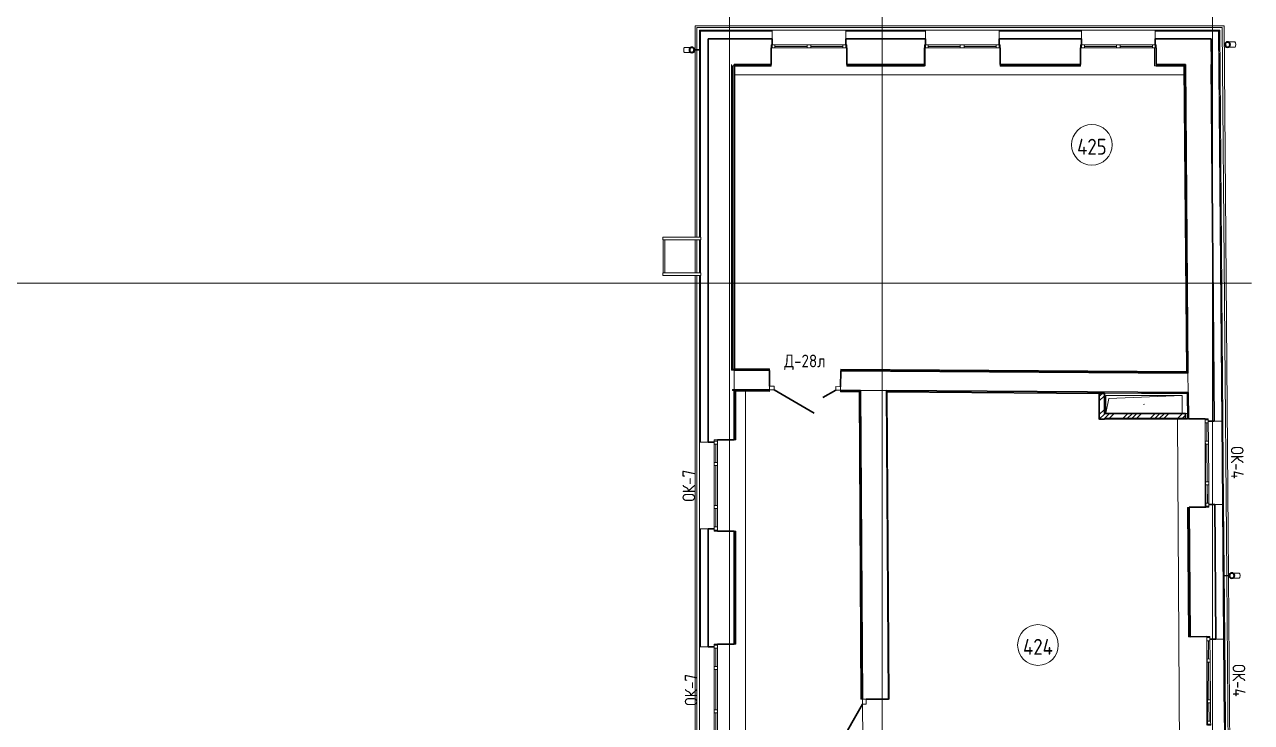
# Model space of a CAD drawing. Header units: millimetres. Extents: x -10178924 to 11692288, y -947381 to 58396.
# Drawn here: x 31989 to 56115, y -342909 to -329187 of the extents above; entities that cross this region are included whole.
import ezdxf

# ---------------------------------------------------------------- set-up
doc = ezdxf.new("R2010")
doc.units = ezdxf.units.MM
doc.linetypes.add('ADSK_Линия сетки', pattern=[25, 20, -2.5, 0, -2.5])
for name, color, linetype, lineweight in [('_ Окна', 7, 'Continuous', 9), ('Аннотация', 7, 'Continuous', 18), ('Двери', 7, 'Continuous', 9), ('Марки дверей', 7, 'Continuous', 20), ('Марки окон', 7, 'Continuous', 20), ('Обобщенные модели', 7, 'Continuous', 18), ('Оборудование', 7, 'Continuous', 18), ('Окна', 7, 'Continuous', 9), ('Оси', 253, 'Continuous', 9), ('Перекрытие', 7, 'Continuous', 18), ('Стены внутренние', 7, 'Continuous', 18), ('Стены наружные', 7, 'Continuous', 18), ('Стены несущие', 7, 'Continuous', 30), ('Стены отделка', 7, 'Continuous', 30), ('Стены штриховка', 7, 'Continuous', 9), ('ШТРИХОВКА', 252, 'Continuous', 15)]:
    doc.layers.add(name, color=color, linetype=linetype, lineweight=lineweight)
doc.layers.add('Линии', color=7, linetype='Continuous', lineweight=9, true_color=0x00a600)
doc.styles.add('GOST Common', font='GOST_Common.ttf', dxfattribs={"width": 0.9, "height": 350})
doc.styles.add('GOST Common_2', font='GOST_Common.ttf', dxfattribs={"width": 0.9, "height": 250})
pattern_1 = [(45, (-6e-11, -248271.14), (-269.4077, 269.4077), []), (45, (89.8, -248271.14), (-269.4077, 269.4077), []), (45, (179.6, -248271.14), (-269.4077, 269.4077), []), (45, (269.4, -248271.14), (-269.4077, 269.4077), [])]

# ---------------------------------------------------------------- blocks, each defined once
blk = doc.blocks.new('Дверь-Alumark_двупольная с глухим окном_S70 - 1400х2200 алюм ост Д30л-6298667-План 4-го этажа')
at = {"layer": 'Двери', "lineweight": 30}
for p, q in [((730, 255), (-62, 712)), ((-480, 255), (-225, 402))]:
    blk.add_line(p, q, dxfattribs=at)
at = {"layer": 'Двери'}
for p, q in [((-575, 255), (-575, 185)), ((-480, 255), (-575, 255)), ((-480, 185), (-480, 255)), ((730, 255), (730, 185)), ((825, 255), (730, 255)), ((825, 185), (825, 255)), ((-575, 185), (-480, 185)), ((730, 185), (825, 185))]:
    blk.add_line(p, q, dxfattribs=at)
blk = doc.blocks.new('Водосток - Тип 1 _карниз больше 490мм_-5178064-План 4-го этажа')
at = {"layer": 'Обобщенные модели'}
for p, q in [((75, 306), (75, 264)), ((175, 264), (175, 306)), ((120, 109), (120, 10)), ((130, 10), (130, 109))]:
    blk.add_line(p, q, dxfattribs=at)
at = {"layer": 'Обобщенные модели', "flags": 128}
for points in [[(75, 173), (75, 174), (75, 177), (75, 180), (75, 183), (75, 186), (75, 190), (75, 193), (75, 197), (75, 201), (75, 205), (75, 210), (75, 214), (75, 219), (75, 224), (75, 229), (75, 234), (75, 239), (75, 245), (75, 250), (75, 256), (75, 261), (75, 264)], [(175, 264), (175, 258), (175, 252), (175, 247), (175, 242), (175, 236), (175, 231), (175, 226), (175, 221), (175, 216), (175, 212), (175, 207), (175, 203), (175, 199), (175, 195), (175, 191), (175, 188), (175, 184), (175, 181), (175, 178), (175, 175), (175, 173)]]:
    blk.add_lwpolyline(points, dxfattribs=at)
at = {"layer": 'Обобщенные модели'}
for start, end in [(90, 270), (270, 90)]:
    blk.add_arc((125, 160), 52, start, end, dxfattribs=at)
at = {"layer": 'Обобщенные модели', "lineweight": 40}
for start, end in [(90, 270), (270, 90)]:
    blk.add_arc((125, 160), 50, start, end, dxfattribs=at)
at = {"layer": 'Обобщенные модели'}
for start_param, end_param in [(4.712389, 6.283185), (3.141593, 4.712389)]:
    blk.add_ellipse((125, 306), major_axis=(-50, 0), ratio=0.309017, start_param=start_param, end_param=end_param, dxfattribs=at)
blk = doc.blocks.new('Водосток - Тип 1 _карниз больше 490мм_-5171559-План 4-го этажа')
at = {"layer": 'Обобщенные модели', "lineweight": 9}
h = blk.add_hatch(dxfattribs=at)
h.set_pattern_fill('FP_10', color=256, style=0, pattern_type=2)
h.set_pattern_definition([(134.537, (43058.06, -55833.66), (-106.91965, -105.20546), [])])
h.paths.add_polyline_path([(174, 149), (174, 171), (164, 191), (147, 205), (125, 210), (103, 205), (86, 191), (76, 171), (76, 149), (86, 129), (103, 115), (126, 110), (147, 115), (164, 129), (174, 148)])
at = {"layer": 'Обобщенные модели'}
for p, q in [((75, 306), (75, 264)), ((175, 264), (175, 306)), ((120, 109), (120, 96)), ((130, 96), (130, 109)), ((120, -10), (120, -13)), ((130, -13), (130, -10))]:
    blk.add_line(p, q, dxfattribs=at)
at = {"layer": 'Обобщенные модели', "flags": 128}
for points in [[(75, 173), (75, 174), (75, 177), (75, 180), (75, 183), (75, 186), (75, 190), (75, 193), (75, 197), (75, 201), (75, 205), (75, 210), (75, 214), (75, 219), (75, 224), (75, 229), (75, 234), (75, 239), (75, 245), (75, 250), (75, 256), (75, 261), (75, 264)], [(175, 264), (175, 258), (175, 252), (175, 247), (175, 242), (175, 236), (175, 231), (175, 226), (175, 221), (175, 216), (175, 212), (175, 207), (175, 203), (175, 199), (175, 195), (175, 191), (175, 188), (175, 184), (175, 181), (175, 178), (175, 175), (175, 173)]]:
    blk.add_lwpolyline(points, dxfattribs=at)
at = {"layer": 'Обобщенные модели'}
for start, end in [(90, 270), (270, 90)]:
    blk.add_arc((125, 160), 52, start, end, dxfattribs=at)
at = {"layer": 'Обобщенные модели', "lineweight": 40}
for start, end in [(90, 270), (270, 90)]:
    blk.add_arc((125, 160), 50, start, end, dxfattribs=at)
at = {"layer": 'Обобщенные модели'}
for start_param, end_param in [(4.712389, 6.283185), (3.141593, 4.712389)]:
    blk.add_ellipse((125, 306), major_axis=(-50, 0), ratio=0.309017, start_param=start_param, end_param=end_param, dxfattribs=at)
blk = doc.blocks.new('Дверь-Alumark_двупольная с глухим окном_S70 - 1400х2200 алюм ост Д30л-6280821-План 4-го этажа')
at = {"layer": 'Двери', "lineweight": 30}
for p, q in [((730, 190), (-62, 647)), ((-480, 190), (-225, 337))]:
    blk.add_line(p, q, dxfattribs=at)
at = {"layer": 'Двери'}
for p, q in [((-575, 190), (-575, 120)), ((-480, 190), (-575, 190)), ((-575, 120), (-480, 120)), ((-480, 120), (-480, 190)), ((730, 190), (730, 120)), ((825, 190), (730, 190)), ((730, 120), (825, 120)), ((825, 120), (825, 190))]:
    blk.add_line(p, q, dxfattribs=at)
blk = doc.blocks.new('Водосток - Тип 1 _карниз больше 490мм_-5169719-План 4-го этажа')
at = {"layer": 'Обобщенные модели'}
for p, q in [((75, 306), (75, 264)), ((175, 264), (175, 306)), ((120, 109), (120, 10)), ((130, 10), (130, 109)), ((120, -10), (120, -13)), ((130, -13), (130, -10))]:
    blk.add_line(p, q, dxfattribs=at)
at = {"layer": 'Обобщенные модели', "flags": 128}
for points in [[(75, 173), (75, 174), (75, 177), (75, 180), (75, 183), (75, 186), (75, 190), (75, 193), (75, 197), (75, 201), (75, 205), (75, 210), (75, 214), (75, 219), (75, 224), (75, 229), (75, 234), (75, 239), (75, 245), (75, 250), (75, 256), (75, 261), (75, 264)], [(175, 264), (175, 258), (175, 252), (175, 247), (175, 242), (175, 236), (175, 231), (175, 226), (175, 221), (175, 216), (175, 212), (175, 207), (175, 203), (175, 199), (175, 195), (175, 191), (175, 188), (175, 184), (175, 181), (175, 178), (175, 175), (175, 173)]]:
    blk.add_lwpolyline(points, dxfattribs=at)
at = {"layer": 'Обобщенные модели'}
for start, end in [(90, 270), (270, 90)]:
    blk.add_arc((125, 160), 52, start, end, dxfattribs=at)
at = {"layer": 'Обобщенные модели', "lineweight": 40}
for start, end in [(90, 270), (270, 90)]:
    blk.add_arc((125, 160), 50, start, end, dxfattribs=at)
at = {"layer": 'Обобщенные модели'}
for start_param, end_param in [(4.712389, 6.283185), (3.141593, 4.712389)]:
    blk.add_ellipse((125, 306), major_axis=(-50, 0), ratio=0.309017, start_param=start_param, end_param=end_param, dxfattribs=at)
blk = doc.blocks.new('Труба квадратная - Ступень-1728149-План 4-го этажа')
at = {"layer": 'Оборудование'}
for p, q in [((25, 15), (675, 15)), ((675, -15), (25, -15))]:
    blk.add_line(p, q, dxfattribs=at)
blk = doc.blocks.new('Поручень - Поручень-1948896-План 4-го этажа')
at = {"layer": 'Оборудование'}
for p, q in [((25, 25), (-25, 25)), ((-25, 25), (-25, -200)), ((25, -200), (25, 25)), ((-25, -500), (-25, -200)), ((25, -200), (25, -500)), ((-25, -500), (-25, -725)), ((25, -725), (25, -500)), ((-25, -725), (25, -725))]:
    blk.add_line(p, q, dxfattribs=at)
blk = doc.blocks.new('окно трехпол с фрамугой - 1700-2320_h_ _нов_-2116873-План 4-го этажа')
at = {"layer": '_ Окна', "lineweight": 18}
for p, q in [((-870, 75), (-870, 135)), ((-870, 135), (-790, 135)), ((-790, 75), (-870, 75)), ((-790, 135), (-790, 75)), ((-430, 75), (-430, 135)), ((-430, 135), (-370, 135)), ((-370, 75), (-430, 75)), ((-370, 135), (-370, 75)), ((370, 75), (370, 135)), ((370, 135), (430, 135)), ((430, 75), (370, 75)), ((430, 135), (430, 75)), ((790, 135), (790, 75)), ((870, 135), (790, 135)), ((790, 75), (870, 75)), ((870, 75), (870, 135))]:
    blk.add_line(p, q, dxfattribs=at)
at = {"layer": '_ Окна'}
for p, q in [((-850, 75), (-850, 135)), ((-790, 105), (-430, 105)), ((-370, 105), (370, 105)), ((430, 105), (790, 105)), ((850, 75), (850, 135))]:
    blk.add_line(p, q, dxfattribs=at)
at = {"layer": 'Окна'}
for p, q in [((-870, 135), (-870, 75)), ((-790, 135), (-870, 135)), ((-870, 75), (-790, 75)), ((-790, 135), (-430, 135)), ((-430, 75), (-790, 75)), ((-370, 135), (-430, 135)), ((-430, 75), (-370, 75)), ((-370, 135), (370, 135)), ((370, 75), (-370, 75)), ((430, 135), (370, 135)), ((370, 75), (430, 75)), ((430, 135), (790, 135)), ((790, 75), (430, 75)), ((870, 135), (790, 135)), ((790, 75), (870, 75)), ((870, 75), (870, 135))]:
    blk.add_line(p, q, dxfattribs=at)
blk = doc.blocks.new('окна_rehau_двупольное_2_фрамуги - 1490х2400 и 2410 _нов_ ок8-2908190-План 4-го этажа')
at = {"layer": '_ Окна', "lineweight": 18}
for p, q in [((-745, 75), (-745, 135)), ((-745, 135), (-669, 135)), ((-669, 75), (-745, 75)), ((-669, 135), (-669, 75)), ((-38, 75), (-38, 135)), ((-38, 135), (38, 135)), ((38, 75), (-38, 75)), ((38, 135), (38, 75)), ((669, 135), (669, 75)), ((745, 135), (669, 135)), ((669, 75), (745, 75)), ((745, 75), (745, 135))]:
    blk.add_line(p, q, dxfattribs=at)
at = {"layer": '_ Окна'}
for p, q in [((-725, 75), (-725, 135)), ((-669, 105), (-38, 105)), ((38, 105), (669, 105)), ((725, 75), (725, 135))]:
    blk.add_line(p, q, dxfattribs=at)
at = {"layer": 'Окна'}
for p, q in [((-745, 135), (-745, 75)), ((-669, 135), (-745, 135)), ((-745, 75), (-669, 75)), ((-669, 135), (-38, 135)), ((-38, 75), (-669, 75)), ((38, 135), (-38, 135)), ((-38, 75), (38, 75)), ((38, 135), (669, 135)), ((669, 75), (38, 75)), ((745, 135), (669, 135)), ((669, 75), (745, 75)), ((745, 75), (745, 135))]:
    blk.add_line(p, q, dxfattribs=at)
blk = doc.blocks.new('окна_rehau_двупольное_2_фрамуги - 1490х2400 и 2410 _нов_ ок8-V13-План 4-го этажа')
at = {"layer": '_ Окна', "lineweight": 18}
for p, q in [((-745, 75), (-745, 135)), ((-745, 135), (-669, 135)), ((-669, 75), (-745, 75)), ((-669, 135), (-669, 75)), ((-38, 75), (-38, 135)), ((-38, 135), (38, 135)), ((38, 75), (-38, 75)), ((38, 135), (38, 75)), ((669, 135), (669, 75)), ((745, 135), (669, 135)), ((669, 75), (745, 75)), ((745, 75), (745, 135))]:
    blk.add_line(p, q, dxfattribs=at)
at = {"layer": '_ Окна'}
for p, q in [((-725, 75), (-725, 135)), ((-669, 105), (-38, 105)), ((38, 105), (669, 105)), ((725, 75), (725, 135))]:
    blk.add_line(p, q, dxfattribs=at)
at = {"layer": 'Окна'}
for p, q in [((-745, 135), (-745, 75)), ((-669, 135), (-745, 135)), ((-745, 75), (-669, 75)), ((-669, 135), (-38, 135)), ((-38, 75), (-669, 75)), ((38, 135), (-38, 135)), ((-38, 75), (38, 75)), ((38, 135), (669, 135)), ((669, 75), (38, 75)), ((745, 135), (669, 135)), ((669, 75), (745, 75)), ((745, 75), (745, 135))]:
    blk.add_line(p, q, dxfattribs=at)
blk = doc.blocks.new('окно трехпол с фрамугой - 1750-2320_h___нов_-6139349-План 4-го этажа')
at = {"layer": '_ Окна', "lineweight": 18}
for p, q in [((-895, 75), (-895, 135)), ((-895, 135), (-815, 135)), ((-815, 75), (-895, 75)), ((-815, 135), (-815, 75)), ((-455, 75), (-455, 135)), ((-455, 135), (-395, 135)), ((-395, 75), (-455, 75)), ((-395, 135), (-395, 75)), ((395, 75), (395, 135)), ((395, 135), (455, 135)), ((455, 75), (395, 75)), ((455, 135), (455, 75)), ((815, 135), (815, 75)), ((895, 135), (815, 135)), ((815, 75), (895, 75)), ((895, 75), (895, 135))]:
    blk.add_line(p, q, dxfattribs=at)
at = {"layer": '_ Окна'}
for p, q in [((-875, 75), (-875, 135)), ((-815, 105), (-455, 105)), ((-395, 105), (395, 105)), ((455, 105), (815, 105)), ((875, 75), (875, 135))]:
    blk.add_line(p, q, dxfattribs=at)
at = {"layer": 'Окна'}
for p, q in [((-895, 135), (-895, 75)), ((-815, 135), (-895, 135)), ((-895, 75), (-815, 75)), ((-815, 135), (-455, 135)), ((-455, 75), (-815, 75)), ((-395, 135), (-455, 135)), ((-455, 75), (-395, 75)), ((-395, 135), (395, 135)), ((395, 75), (-395, 75)), ((455, 135), (395, 135)), ((395, 75), (455, 75)), ((455, 135), (815, 135)), ((815, 75), (455, 75)), ((895, 135), (815, 135)), ((815, 75), (895, 75)), ((895, 75), (895, 135))]:
    blk.add_line(p, q, dxfattribs=at)
blk = doc.blocks.new('окно трехпол с фрамугой - 1750-2320_h___нов_-6139341-План 4-го этажа')
at = {"layer": '_ Окна', "lineweight": 18}
for p, q in [((-895, 75), (-895, 135)), ((-895, 135), (-815, 135)), ((-815, 75), (-895, 75)), ((-815, 135), (-815, 75)), ((-455, 75), (-455, 135)), ((-455, 135), (-395, 135)), ((-395, 75), (-455, 75)), ((-395, 135), (-395, 75)), ((395, 75), (395, 135)), ((395, 135), (455, 135)), ((455, 75), (395, 75)), ((455, 135), (455, 75)), ((815, 135), (815, 75)), ((895, 135), (815, 135)), ((815, 75), (895, 75)), ((895, 75), (895, 135))]:
    blk.add_line(p, q, dxfattribs=at)
at = {"layer": '_ Окна'}
for p, q in [((-875, 75), (-875, 135)), ((-815, 105), (-455, 105)), ((-395, 105), (395, 105)), ((455, 105), (815, 105)), ((875, 75), (875, 135))]:
    blk.add_line(p, q, dxfattribs=at)
at = {"layer": 'Окна'}
for p, q in [((-895, 135), (-895, 75)), ((-815, 135), (-895, 135)), ((-895, 75), (-815, 75)), ((-815, 135), (-455, 135)), ((-455, 75), (-815, 75)), ((-395, 135), (-455, 135)), ((-455, 75), (-395, 75)), ((-395, 135), (395, 135)), ((395, 75), (-395, 75)), ((455, 135), (395, 135)), ((395, 75), (455, 75)), ((455, 135), (815, 135)), ((815, 75), (455, 75)), ((895, 135), (815, 135)), ((815, 75), (895, 75)), ((895, 75), (895, 135))]:
    blk.add_line(p, q, dxfattribs=at)
blk = doc.blocks.new('GM_Отверстие прямоугольное _в плите_ - Отверстие-6225542-План 4-го этажа')
at = {"layer": 'Обобщенные модели'}
for p, q in [((-750, -175), (-750, 175)), ((-750, 175), (750, 175)), ((750, 175), (-750, 175)), ((-750, 175), (-750, -175)), ((-750, -175), (-692, 117)), ((-692, 117), (750, 175)), ((750, 175), (750, -175)), ((750, -175), (750, 175)), ((750, -175), (-750, -175)), ((-750, -175), (750, -175))]:
    blk.add_line(p, q, dxfattribs=at)
for start, end in [(360, 180), (180, 360), (60, 165), (300, 360), (195, 270)]:
    blk.add_arc((0, 0), 2.5, start, end, dxfattribs=at)
blk = doc.blocks.new('оси')
at = {"layer": 'Оси', "linetype": 'ADSK_Линия сетки'}
for p, q in [((52350, -2196), (52350, 46378)), ((55350, -2196), (55350, 46378)), ((61850, -2196), (61850, 46378)), ((-3614, 38700), (62615, 38700))]:
    blk.add_line(p, q, dxfattribs=at)
blk = doc.blocks.new('4 этаж')
at = {"layer": 'Стены штриховка', "lineweight": 9}
h = blk.add_hatch(dxfattribs=at)
h.set_pattern_fill('ANSI34', color=256, scale=20)
h.set_pattern_definition(pattern_1)
h.paths.add_polyline_path([(53129, -212253), (53223, -212253), (53223, -211745), (53123, -211745), (53123, -212241), (53129, -212241), (53129, -212251)])
h = blk.add_hatch(dxfattribs=at)
h.set_pattern_fill('ANSI34', color=256, scale=20)
h.set_pattern_definition(pattern_1)
h.paths.add_polyline_path([(54665, -212241), (54819, -212241), (54819, -212141), (53223, -212141), (53223, -212241), (54661, -212241)])
at = {"layer": 'Линии', "color": 7}
for centre in [(52977, -206859), (51917, -216693)]:
    blk.add_circle(centre, 400, dxfattribs=at)
at = {"layer": 'Перекрытие'}
for p, q in [((49696, -204952), (49696, -205302)), ((54211, -205303), (54211, -204952)), ((49696, -205302), (49683, -205302)), ((54243, -205303), (54211, -205303)), ((45954, -205482), (54788, -205482)), ((46168, -227644), (46168, -211704)), ((53129, -211720), (53129, -211718)), ((54661, -212253), (54702, -219683)), ((54853, -212141), (54819, -212141)), ((55203, -213984), (55203, -212244)), ((54888, -213987), (54888, -213986)), ((54888, -213986), (54933, -213986)), ((55238, -216533), (54888, -216533)), ((55238, -218269), (55238, -216533)), ((48471, -218547), (48466, -217855))]:
    blk.add_line(p, q, dxfattribs=at)
at = {"layer": 'Стены внутренние'}
blk.add_line((54243, -205302), (54211, -205302), dxfattribs=at)
at = {"layer": 'Стены наружные'}
for p, q in [((45177, -204988), (45177, -204517)), ((45177, -204517), (55577, -204517)), ((45212, -204988), (45212, -204552)), ((45212, -204552), (45212, -204988)), ((45212, -204552), (55542, -204552)), ((55542, -204552), (45212, -204552)), ((55542, -204552), (55629, -215326)), ((55629, -215326), (55542, -204552)), ((55577, -204517), (55664, -215325)), ((48139, -204602), (46689, -204602)), ((51153, -204602), (49703, -204602)), ((54223, -204602), (52773, -204602)), ((45177, -208676), (45177, -204997)), ((45212, -208676), (45212, -204997)), ((45212, -204997), (45212, -208676)), ((45177, -209376), (45177, -208726)), ((45212, -209376), (45212, -208726)), ((45212, -208726), (45212, -209376)), ((45177, -220262), (45177, -209426)), ((45212, -220262), (45212, -209426)), ((45212, -209426), (45212, -220262)), ((55532, -212291), (55545, -213931)), ((55548, -213931), (55534, -212291)), ((55568, -213931), (55554, -212291)), ((45262, -214412), (45262, -212702)), ((55629, -215335), (55758, -231316)), ((55758, -231316), (55629, -215335)), ((55664, -215335), (55793, -231316)), ((55567, -216576), (55580, -218216)), ((55582, -218216), (55569, -216576)), ((55602, -218216), (55589, -216576)), ((45262, -218417), (45262, -216727))]:
    blk.add_line(p, q, dxfattribs=at)
at = {"layer": 'Стены несущие'}
for p, q in [((45432, -212702), (45432, -204772)), ((45432, -204772), (46689, -204772)), ((46689, -204892), (46689, -204772)), ((48139, -204772), (48139, -204892)), ((49703, -204772), (48139, -204772)), ((49703, -204892), (49703, -204772)), ((51153, -204772), (51153, -204892)), ((52773, -204772), (51153, -204772)), ((52773, -204892), (52773, -204772)), ((54223, -204772), (54223, -204892)), ((55324, -204772), (54223, -204772)), ((55328, -205282), (55324, -204772)), ((46669, -205282), (46669, -204952)), ((48159, -204952), (48159, -205282)), ((49683, -205282), (49683, -204952)), ((51173, -204952), (51173, -205282)), ((52753, -205282), (52753, -204952)), ((54243, -204952), (54243, -205282)), ((45942, -211290), (45942, -205282)), ((46669, -205282), (45942, -205282)), ((48159, -205282), (49683, -205282)), ((52753, -205282), (51173, -205282)), ((54818, -205282), (54243, -205282)), ((54818, -205282), (54867, -211349)), ((55325, -205282), (55328, -205282)), ((55325, -205282), (55382, -212292)), ((46638, -211295), (45942, -211290)), ((46636, -211605), (46638, -211295)), ((48038, -211304), (48036, -211614)), ((54867, -211349), (48038, -211304)), ((45942, -211670), (45942, -212662)), ((45942, -211670), (46635, -211675)), ((46635, -211675), (46635, -211675)), ((48430, -211687), (48035, -211684)), ((48430, -211687), (48466, -217760)), ((48466, -217760), (48430, -211707)), ((48940, -211690), (54870, -211729)), ((48940, -211690), (48976, -217757)), ((53123, -211745), (53123, -212241)), ((53223, -211745), (53123, -211745)), ((53223, -212141), (53223, -211745)), ((54870, -211729), (54874, -212247)), ((53123, -212241), (53129, -212241)), ((53129, -212253), (53223, -212253)), ((54819, -212141), (53223, -212141)), ((53223, -212241), (54819, -212241)), ((53223, -212253), (53223, -212241)), ((54819, -212241), (54819, -212141)), ((54874, -212247), (55204, -212244)), ((55264, -212293), (55382, -212292)), ((45432, -212702), (45552, -212702)), ((45612, -212662), (45942, -212662)), ((55218, -213984), (54888, -213986)), ((54888, -213986), (54909, -216531)), ((55398, -213932), (55278, -213933)), ((55278, -213984), (55278, -213983)), ((55395, -213933), (55417, -216577)), ((55395, -213933), (55398, -213933)), ((55398, -213933), (55398, -213932)), ((45552, -214412), (45432, -214412)), ((45432, -214412), (45432, -216727)), ((45942, -214452), (45612, -214452)), ((45942, -216677), (45942, -214452)), ((54909, -216531), (55239, -216529)), ((55299, -216578), (55417, -216577)), ((45432, -216727), (45552, -216727)), ((45612, -216677), (45942, -216677)), ((48536, -217760), (48976, -217757))]:
    blk.add_line(p, q, dxfattribs=at)
at = {"layer": 'Стены отделка', "lineweight": 9}
for p, q in [((45262, -204602), (45262, -208676)), ((46689, -204602), (45262, -204602)), ((45432, -204622), (45282, -204622)), ((46689, -204622), (46654, -204622)), ((46689, -204772), (46689, -204602)), ((49703, -204602), (48139, -204602)), ((48139, -204602), (48139, -204772)), ((49703, -204772), (49703, -204602)), ((52773, -204602), (51153, -204602)), ((51153, -204602), (51153, -204772)), ((52773, -204772), (52773, -204602)), ((55492, -204602), (54223, -204602)), ((54223, -204602), (54223, -204772)), ((55321, -204772), (55325, -205282)), ((55470, -204622), (55472, -204622)), ((55532, -212291), (55470, -204622)), ((55472, -204622), (55534, -212291)), ((55554, -212291), (55492, -204602)), ((45892, -205282), (45892, -211290)), ((45912, -211290), (45912, -205302)), ((46624, -205302), (45912, -205302)), ((46669, -205314), (46669, -205282)), ((48159, -205282), (48159, -205314)), ((48159, -205302), (49683, -205302)), ((49683, -205314), (49683, -205282)), ((51173, -205282), (51173, -205314)), ((51173, -205302), (52753, -205302)), ((52753, -205314), (52753, -205282)), ((54243, -205282), (54243, -205314)), ((54819, -205302), (54243, -205302)), ((54819, -205302), (54799, -205302)), ((54847, -211350), (54799, -205302)), ((54819, -205302), (54819, -205282)), ((54867, -211349), (54819, -205302)), ((45954, -211258), (45954, -205314)), ((45954, -205314), (46669, -205314)), ((48159, -205314), (49683, -205314)), ((51173, -205314), (52753, -205314)), ((54243, -205314), (54787, -205314)), ((54787, -205314), (54835, -211317)), ((45262, -208726), (45262, -209376)), ((45262, -209426), (45262, -212702)), ((45892, -211290), (45912, -211290)), ((45942, -211270), (45912, -211270)), ((45912, -211270), (45912, -211290)), ((45912, -211290), (45942, -211290)), ((46638, -211263), (45954, -211258)), ((46638, -211275), (46638, -211263)), ((46638, -211295), (46638, -211275)), ((54835, -211317), (48038, -211272)), ((48038, -211272), (48038, -211284)), ((48038, -211284), (48038, -211304)), ((48038, -211284), (48058, -211284)), ((48038, -211304), (48038, -211304)), ((54847, -211349), (54847, -211329)), ((54847, -211329), (54847, -211329)), ((54847, -211350), (54867, -211349)), ((45942, -211670), (45912, -211670)), ((45912, -211670), (45912, -211690)), ((45912, -211690), (45962, -211690)), ((45962, -211670), (45942, -211670)), ((45962, -211700), (45962, -211670)), ((45974, -211702), (46635, -211707)), ((45974, -212662), (45974, -211702)), ((46635, -211695), (46635, -211675)), ((46635, -211707), (46635, -211695)), ((48035, -211684), (48035, -211684)), ((48035, -211684), (48035, -211704)), ((48055, -211704), (48035, -211704)), ((48035, -211704), (48035, -211716)), ((48035, -211716), (48398, -211719)), ((48398, -211719), (48434, -217760)), ((48400, -211707), (48430, -211707)), ((48430, -211707), (48410, -211707)), ((48410, -211707), (48410, -211707)), ((48430, -211707), (48430, -211687)), ((48960, -211690), (48940, -211690)), ((53952, -211746), (48940, -211710)), ((48988, -217757), (48952, -211722)), ((48952, -211722), (53117, -211752)), ((53952, -211726), (48960, -211690)), ((48960, -211690), (48960, -211710)), ((53117, -211752), (53117, -212251)), ((53129, -212241), (53129, -211740)), ((54870, -211726), (53950, -211726)), ((53950, -211726), (53950, -211746)), ((53950, -211746), (54870, -211746)), ((53952, -211746), (53952, -211726)), ((54870, -211742), (54850, -211743)), ((54850, -211743), (54854, -212253)), ((54870, -211746), (54870, -211726)), ((53119, -212253), (53129, -212253)), ((53223, -212253), (54854, -212253)), ((54854, -212241), (54819, -212241)), ((54854, -212248), (54874, -212248)), ((54874, -212248), (54874, -212247)), ((55382, -212292), (55532, -212291)), ((55534, -212291), (55554, -212291)), ((45262, -212702), (45282, -212702)), ((45282, -212702), (45432, -212702)), ((45942, -212662), (45974, -212662)), ((54888, -213986), (54856, -213987)), ((54856, -213987), (54877, -216532)), ((54889, -216533), (54868, -213987)), ((55395, -213932), (55395, -213933)), ((55545, -213931), (55398, -213932)), ((55567, -216576), (55545, -213931)), ((55548, -213931), (55569, -216576)), ((55568, -213931), (55548, -213931)), ((55589, -216576), (55568, -213931)), ((45282, -214412), (45262, -214412)), ((45262, -214412), (45262, -216727)), ((45432, -214412), (45282, -214412)), ((45974, -214452), (45942, -214452)), ((45974, -216677), (45974, -214452)), ((54877, -216532), (54889, -216532)), ((54889, -216533), (54909, -216532)), ((54909, -216532), (54909, -216531)), ((55417, -216577), (55567, -216576)), ((55569, -216576), (55589, -216576)), ((45262, -216727), (45282, -216727)), ((45282, -216727), (45432, -216727)), ((45942, -216677), (45974, -216677)), ((48434, -217760), (48466, -217760)), ((48976, -217757), (48988, -217757)), ((55582, -218216), (55603, -220781)), ((55602, -218216), (55582, -218216)), ((55623, -220781), (55602, -218216))]:
    blk.add_line(p, q, dxfattribs=at)
at = {"layer": 'Стены штриховка'}
for p, q in [((45282, -208676), (45282, -204602)), ((45282, -204622), (45282, -208676)), ((46654, -204622), (45432, -204622)), ((48139, -204622), (49703, -204622)), ((51153, -204622), (52773, -204622)), ((54223, -204622), (55470, -204622)), ((55492, -204622), (55472, -204622)), ((45952, -211260), (45952, -205312)), ((45952, -205312), (46669, -205312)), ((46624, -205302), (46669, -205302)), ((48159, -205312), (49683, -205312)), ((51173, -205312), (52753, -205312)), ((54243, -205312), (54789, -205312)), ((54789, -205312), (54837, -211319)), ((45282, -209376), (45282, -208726)), ((45282, -208726), (45282, -209376)), ((45282, -212702), (45282, -209426)), ((45282, -209426), (45282, -212702)), ((45942, -211270), (46638, -211275)), ((45942, -211290), (45942, -211670)), ((46638, -211265), (45952, -211260)), ((54837, -211319), (48038, -211274)), ((54847, -211329), (48058, -211284)), ((54870, -211729), (54867, -211349)), ((46635, -211695), (45962, -211690)), ((45962, -211700), (45962, -212662)), ((45972, -211700), (46635, -211705)), ((45972, -212662), (45972, -211700)), ((46635, -211695), (46635, -211695)), ((48035, -211714), (48400, -211717)), ((48400, -211707), (48055, -211704)), ((48400, -211717), (48436, -217760)), ((48410, -211707), (48446, -217760)), ((48940, -211690), (48430, -211687)), ((48986, -217757), (48950, -211720)), ((48950, -211720), (53119, -211750)), ((53119, -211750), (53119, -212253)), ((53117, -212251), (53117, -212253)), ((53129, -212251), (53117, -212251)), ((53117, -212253), (53119, -212253)), ((53223, -212251), (54844, -212251)), ((54844, -212251), (54844, -212253)), ((54858, -213987), (54879, -216532)), ((45282, -216727), (45282, -214412)), ((45282, -214412), (45282, -216727)), ((45962, -216677), (45962, -214452)), ((45972, -216677), (45972, -214452))]:
    blk.add_line(p, q, dxfattribs=at)
at = {"color": 253}
blk.add_blockref('оси', (-6500, -248276), dxfattribs=at)
at = {"layer": 'Двери'}
for name, p, rotation in [('Дверь-Alumark_двупольная с глухим окном_S70 - 1400х2200 алюм ост Д30л-6280821-План 4-го этажа', (47461, -211490), 179.6197052087535), ('Дверь-Alumark_двупольная с глухим окном_S70 - 1400х2200 алюм ост Д30л-6298667-План 4-го этажа', (48726, -218583), 90.34238668725955)]:
    blk.add_blockref(name, p, dxfattribs=dict(at, rotation=rotation))
at = {"layer": 'Обобщенные модели'}
for name, p, rotation in [('Водосток - Тип 1 _карниз больше 490мм_-5178064-План 4-го этажа', (45272, -205117), 90), ('Водосток - Тип 1 _карниз больше 490мм_-5171559-План 4-го этажа', (55484, -204763), 270.4633818725631), ('Водосток - Тип 1 _карниз больше 490мм_-5169719-План 4-го этажа', (55568, -215206), 270.4633818725631)]:
    blk.add_blockref(name, p, dxfattribs=dict(at, rotation=rotation))
blk.add_blockref('GM_Отверстие прямоугольное _в плите_ - Отверстие-6225542-План 4-го этажа', (54000, -211961), dxfattribs=at)
at = {"layer": 'Оборудование', "rotation": 90}
for name, p in [('Поручень - Поручень-1948896-План 4-го этажа', (44562, -208701)), ('Труба квадратная - Ступень-1728149-План 4-го этажа', (44562, -209401)), ('Поручень - Поручень-1948896-План 4-го этажа', (44562, -209401))]:
    blk.add_blockref(name, p, dxfattribs=at)
at = {"layer": 'Окна'}
for name, p in [('окна_rehau_двупольное_2_фрамуги - 1490х2400 и 2410 _нов_ ок8-2908190-План 4-го этажа', (47414, -205027)), ('окна_rehau_двупольное_2_фрамуги - 1490х2400 и 2410 _нов_ ок8-V13-План 4-го этажа', (50428, -205027)), ('окна_rehau_двупольное_2_фрамуги - 1490х2400 и 2410 _нов_ ок8-2908190-План 4-го этажа', (53498, -205027))]:
    blk.add_blockref(name, p, dxfattribs=at)
for name, p, rotation in [('окно трехпол с фрамугой - 1700-2320_h_ _нов_-2116873-План 4-го этажа', (55136, -213114), 270.4633818725627), ('окно трехпол с фрамугой - 1750-2320_h___нов_-6139349-План 4-го этажа', (45687, -213557), 90), ('окно трехпол с фрамугой - 1700-2320_h_ _нов_-2116873-План 4-го этажа', (55171, -217399), 270.4633818725627), ('окно трехпол с фрамугой - 1750-2320_h___нов_-6139341-План 4-го этажа', (45687, -217572), 90)]:
    blk.add_blockref(name, p, dxfattribs=dict(at, rotation=rotation))
at = {"layer": 'Аннотация', "lineweight": 9, "char_height": 312.5, "width": 520.21, "attachment_point": 5, "line_spacing_factor": 1.022766, "style": 'GOST Common'}
for s, insert in [('425', (52977, -206896)), ('424', (51917, -216730))]:
    blk.add_mtext(s, dxfattribs=dict(at, insert=insert))
at = {"layer": 'Марки дверей', "lineweight": 9, "insert": (47333, -211134), "char_height": 250, "width": 851.4, "attachment_point": 5, "line_spacing_factor": 1.022766, "style": 'GOST Common_2'}
blk.add_mtext('\\pxqc,t1.8,3.6,5.4,7.2,9,10.8,12.6,14.4,16.2,18,19.8,21.6,23.4,25.2,27,28.8,30.6,32.4,34.2,36,37.8,39.6,41.4,43.2,45,46.8,48.6,50.4,52.2,54,55.8,57.6;{Д-28л}', dxfattribs=at)
at = {"layer": 'Марки окон', "lineweight": 9, "char_height": 250, "attachment_point": 5, "line_spacing_factor": 1.022766, "style": 'GOST Common_2'}
for s, insert, width, rotation in [('\\pxqc,t1.8,3.6,5.4,7.2,9,10.8,12.6,14.4,16.2,18,19.8,21.6,23.4,25.2,27,28.8,30.6,32.4,34.2,36,37.8,39.6,41.4,43.2,45,46.8,48.6,50.4,52.2,54,55.8,57.6;{ОК-4}', (55836, -213105), 702.9, 270.4634), ('\\pxqc,t1.8,3.6,5.4,7.2,9,10.8,12.6,14.4,16.2,18,19.8,21.6,23.4,25.2,27,28.8,30.6,32.4,34.2,36,37.8,39.6,41.4,43.2,45,46.8,48.6,50.4,52.2,54,55.8,57.6;{ОК-7}', (45052, -213561), 684.9, 90), ('\\pxqc,t1.8,3.6,5.4,7.2,9,10.8,12.6,14.4,16.2,18,19.8,21.6,23.4,25.2,27,28.8,30.6,32.4,34.2,36,37.8,39.6,41.4,43.2,45,46.8,48.6,50.4,52.2,54,55.8,57.6;{ОК-4}', (55870, -217390), 702.9, 270.4634), ('\\pxqc,t1.8,3.6,5.4,7.2,9,10.8,12.6,14.4,16.2,18,19.8,21.6,23.4,25.2,27,28.8,30.6,32.4,34.2,36,37.8,39.6,41.4,43.2,45,46.8,48.6,50.4,52.2,54,55.8,57.6;{ОК-7}', (45097, -217576), 684.9, 90)]:
    blk.add_mtext(s, dxfattribs=dict(at, insert=insert, width=width, rotation=rotation))

msp = doc.modelspace()

# ---------------------------------------------------------------- block references
at = {"layer": 'ШТРИХОВКА'}
msp.add_blockref('4 этаж', (0, -124693.3), dxfattribs=at)

doc.saveas('drawing.dxf')
